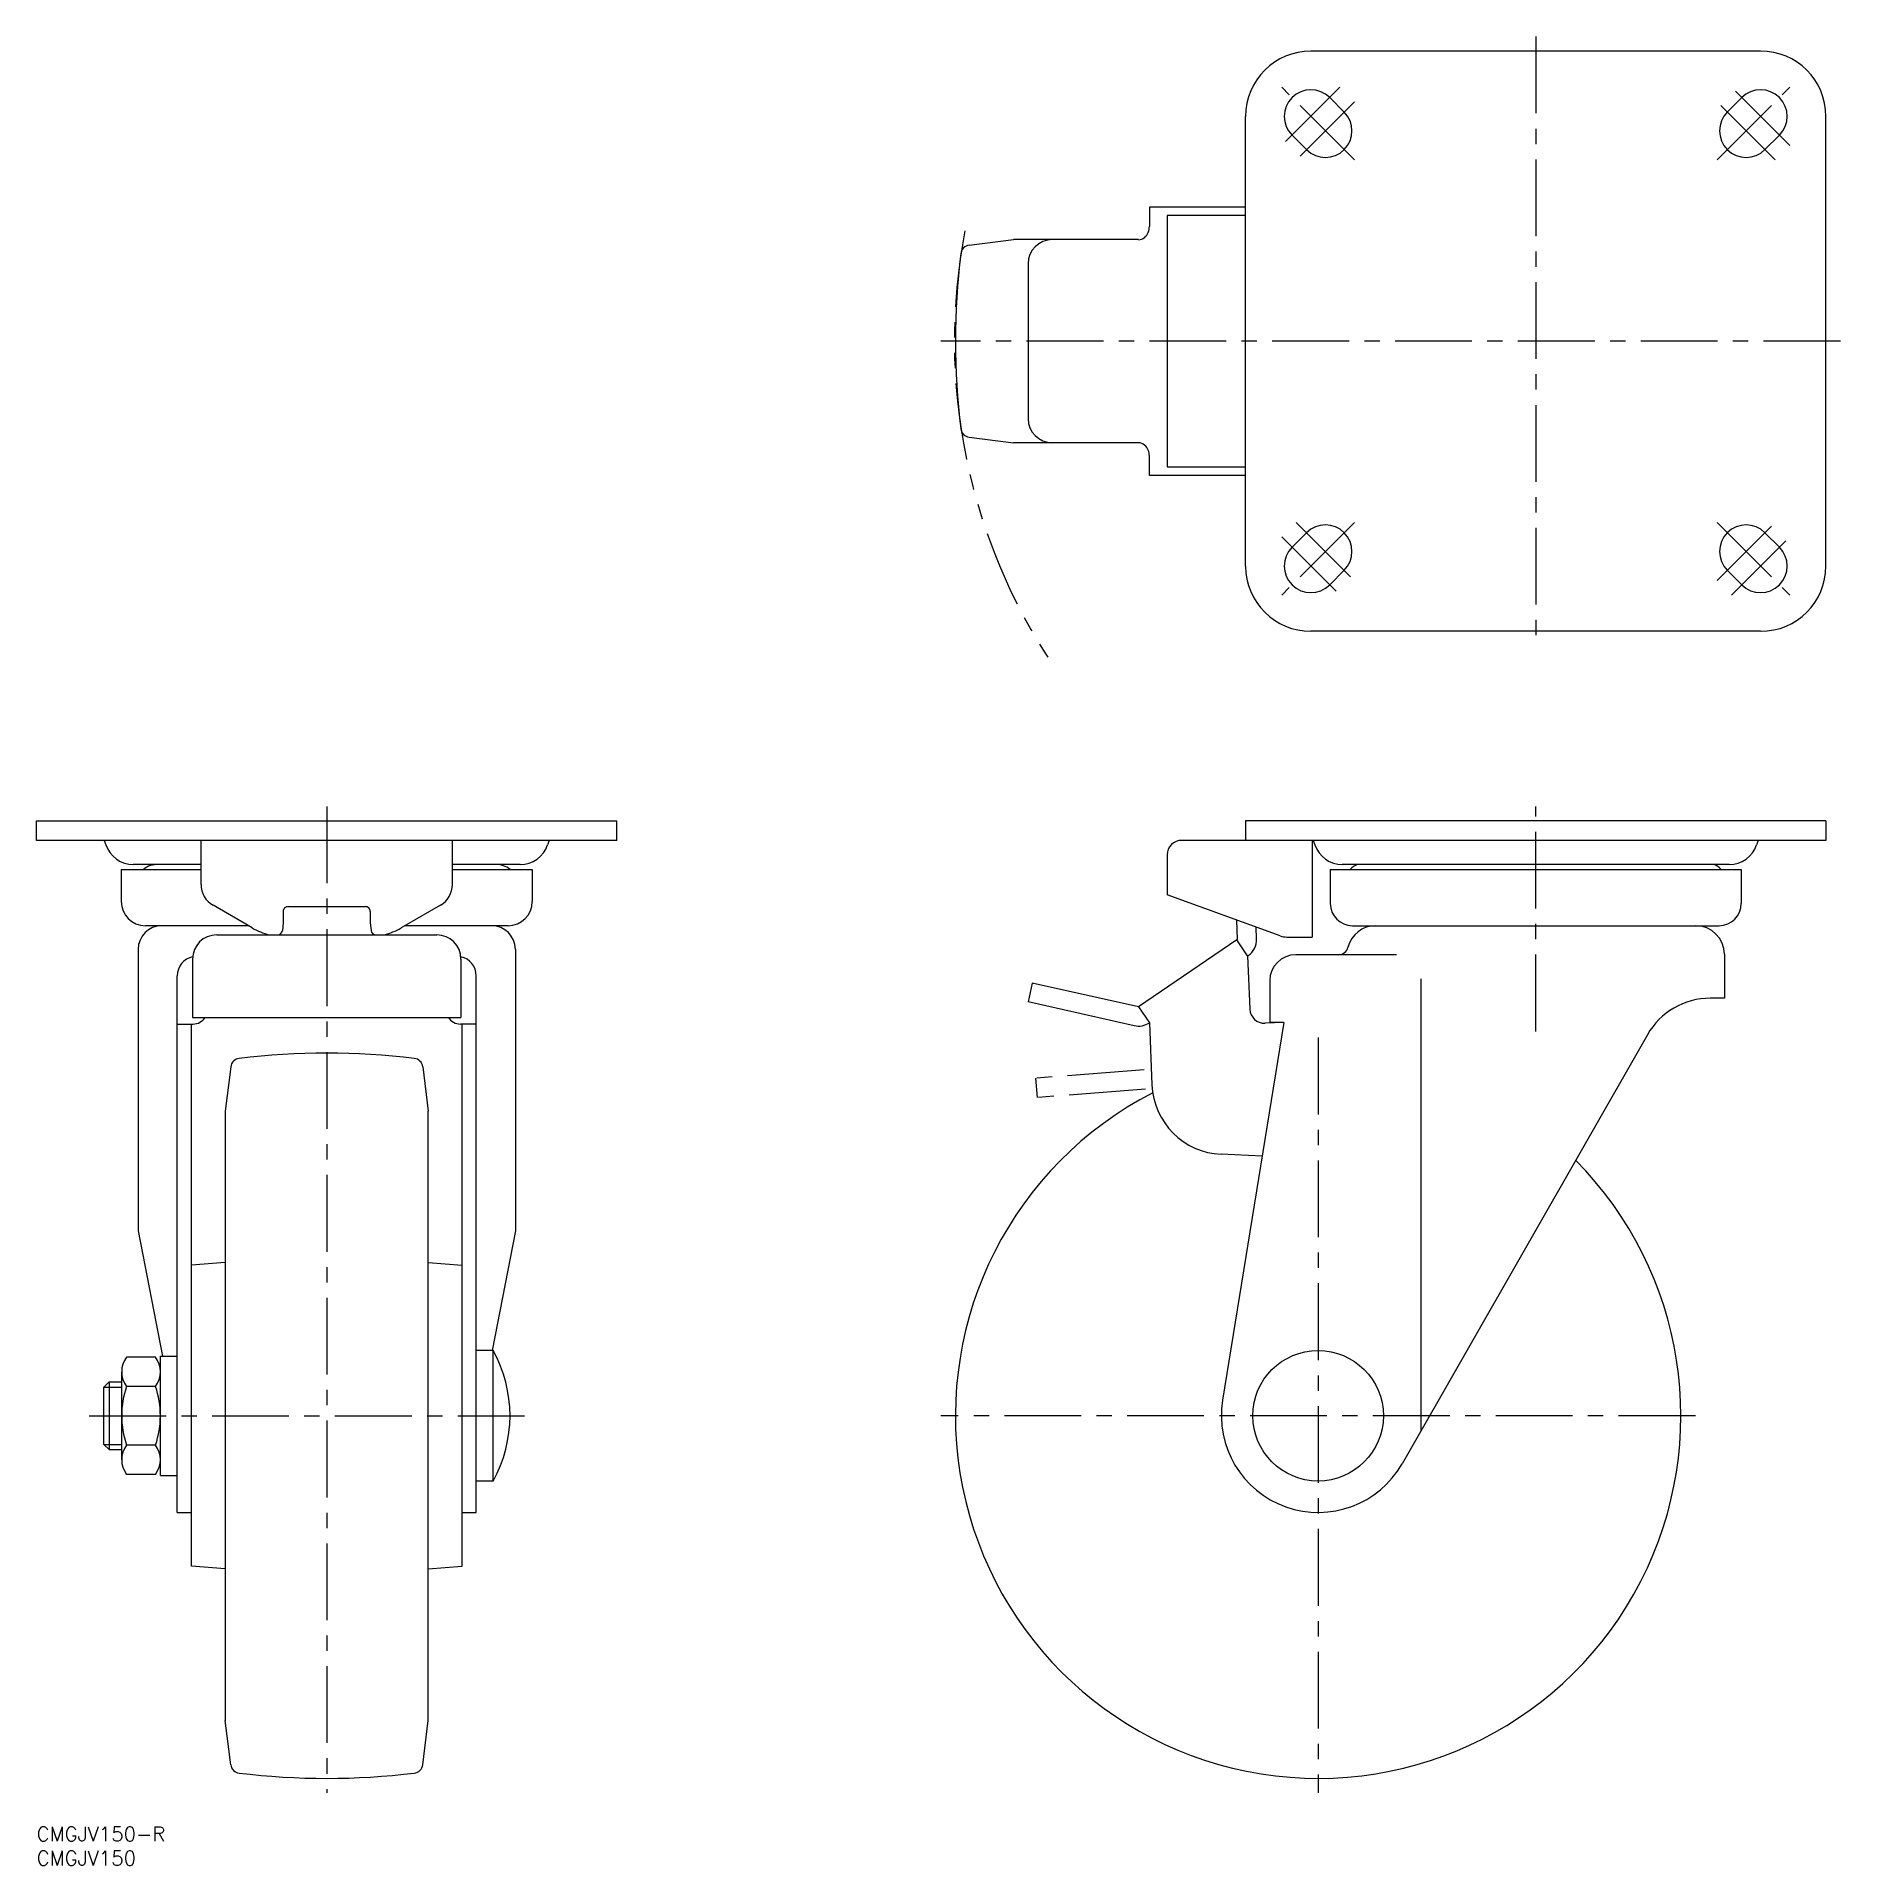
# Model space of a CAD drawing. Extents: x 0 to 373, y -8 to 370.
import ezdxf

# ---------------------------------------------------------------- set-up
doc = ezdxf.new("R2010")
doc.units = 0
doc.header["$LTSCALE"] = 0.5
doc.linetypes.add('CENTER', pattern=[50.8, 31.75, -6.35, 6.35, -6.35])
doc.linetypes.add('PHANTOM', pattern=[63.5, 31.75, -6.35, 6.35, -6.35, 6.35, -6.35])
for name, color, linetype in [('MSM_CENTER', 1, 'CENTER'), ('MSM_CONTINUOUS', 7, 'CONTINUOUS'), ('MSM_IMAGINARY', 6, 'PHANTOM'), ('MSM_NARROW', 5, 'CONTINUOUS'), ('MSM_PART_NUMBER', 7, 'CONTINUOUS')]:
    doc.layers.add(name, color=color, linetype=linetype)
doc.styles.get("Standard").update_dxf_attribs({"font": 'txt.shx', "height": 3, "bigfont": 'bigfont.shx'})

# ---------------------------------------------------------------- blocks, each defined once
blk = doc.blocks.new('*U4')
at = {"layer": 'MSM_PART_NUMBER'}
blk.add_text('CMGJV150-R', height=3, dxfattribs=at).set_placement((0, -3))
blk = doc.blocks.new('*U5')
at = {"layer": 'MSM_PART_NUMBER'}
blk.add_text('CMGJV150', height=3, dxfattribs=at).set_placement((0, -8))

msp = doc.modelspace()

# ---------------------------------------------------------------- linework, layer by layer
at = {"layer": 'MSM_CENTER'}
for p, q in [((310, 370.23), (310, 244.23)), ((269.51, 359.74), (257.49, 347.72)), ((272.51, 344.72), (257.49, 359.74)), ((347.49, 344.72), (362.51, 359.74)), ((362.51, 347.72), (350.49, 359.74)), ((272.51, 356.74), (260.49, 344.72)), ((359.51, 344.72), (347.49, 356.74)), ((373, 307.23), (187, 307.23)), ((272.51, 269.74), (257.49, 254.72)), ((260.49, 269.74), (272.51, 257.72)), ((347.49, 257.72), (359.51, 269.74)), ((347.49, 269.74), (362.51, 254.72)), ((257.49, 266.74), (269.51, 254.72)), ((350.49, 254.72), (362.51, 266.74)), ((60, 211), (60, 7)), ((310, 164.48), (310, 211)), ((265, 163.19), (265, 7)), ((10.9, 85), (100.9, 85)), ((343, 85), (187, 85))]:
    msp.add_line(p, q, dxfattribs=at)
at = {"layer": 'MSM_CONTINUOUS'}
for p, q in [((356.5, 367.23), (263.5, 367.23)), ((267.39, 357.62), (270.39, 354.62)), ((349.61, 354.62), (352.61, 357.62)), ((250, 260.73), (250, 353.73)), ((370, 260.73), (370, 353.73)), ((262.61, 346.84), (259.61, 349.84)), ((360.39, 349.84), (357.39, 346.84)), ((250, 334.98), (230.1, 334.98)), ((230.1, 334.98), (230.1, 330.98)), ((250, 333.23), (233.79, 333.23)), ((233.79, 333.23), (233.79, 281.23)), ((192.83, 327.08), (202, 328.23)), ((227.85, 328.23), (202, 328.23)), ((205.02, 323.23), (205.02, 291.23)), ((192.83, 287.37), (202, 286.23)), ((227.85, 286.23), (202, 286.23)), ((230.1, 279.48), (230.1, 283.48)), ((233.79, 281.23), (250, 281.23)), ((250, 279.48), (230.1, 279.48)), ((259.61, 264.62), (262.61, 267.62)), ((357.39, 267.62), (360.39, 264.62)), ((270.39, 259.84), (267.39, 256.84)), ((352.61, 256.84), (349.61, 259.84)), ((356.5, 247.23), (263.5, 247.23)), ((0, 204), (0, 208)), ((0, 208), (120, 208)), ((120, 204), (120, 208)), ((370, 208), (250, 208)), ((250, 208), (250, 204)), ((370, 208), (370, 204)), ((120, 204), (0, 204)), ((14, 204), (14.32, 203.05)), ((34, 194.89), (34, 204)), ((86, 194.89), (86, 204)), ((106, 204), (105.68, 203.05)), ((233.79, 201), (233.79, 192.74)), ((370, 204), (236.79, 204)), ((263.79, 204), (263.79, 184)), ((264, 204), (264.32, 203.05)), ((356, 204), (355.68, 203.05)), ((17.5, 198), (17.5, 191.35)), ((17.5, 198), (34, 198)), ((34, 199), (20, 199)), ((100, 199), (86, 199)), ((86, 198), (102.5, 198)), ((102.5, 198), (102.5, 191.35)), ((267.5, 198), (352.5, 198)), ((267.5, 198), (267.5, 190.95)), ((350, 199), (270, 199)), ((352.5, 198), (352.5, 190.95)), ((44.61, 185.88), (36.5, 190.56)), ((51, 189.3), (51, 186.96)), ((52, 190.3), (68, 190.3)), ((69, 189.3), (69, 186.95)), ((83.5, 190.56), (75.39, 185.88)), ((257.14, 184.24), (233.79, 192.74)), ((43.79, 186.35), (22.5, 186.35)), ((51, 186.96), (50.84, 185.35)), ((69, 186.95), (69.16, 185.35)), ((97.5, 186.35), (76.21, 186.35)), ((248.1, 187.53), (248.28, 183.46)), ((252.27, 183.63), (252.17, 186.05)), ((272.1, 186.35), (347.9, 186.35)), ((37.25, 184.45), (82.75, 184.45)), ((248.17, 183.39), (227.85, 169.58)), ((250.42, 180.08), (248.17, 183.39)), ((258.51, 184), (263.79, 184)), ((21, 181.45), (21, 123.23)), ((32.25, 179.45), (32.25, 167.39)), ((87.75, 179.45), (87.75, 167.39)), ((99, 181.45), (99, 123.23)), ((250.42, 180.08), (250.89, 169.05)), ((281.21, 180.35), (260.4, 180.35)), ((349, 180.45), (349, 171.35)), ((29.1, 65), (29.1, 176)), ((90.9, 65), (90.9, 176)), ((205.89, 174.47), (205.02, 170.57)), ((227.85, 169.58), (205.89, 174.47)), ((255, 174.95), (255, 166.35)), ((286.21, 175.35), (286.21, 81.8)), ((226.98, 165.67), (205.02, 170.57)), ((349, 171.35), (346.1, 171.35)), ((32.25, 167.39), (87.75, 167.39)), ((227.85, 169.58), (230.1, 166.27)), ((29.1, 166), (32.34, 166)), ((32, 53.88), (32, 166)), ((90.9, 166), (87.66, 166)), ((88, 53.88), (88, 166)), ((230.1, 166.27), (230.64, 153.42)), ((257.9, 166.35), (245.26, 88.19)), ((257.9, 166.35), (254.02, 166.18)), ((257.9, 166.35), (255, 166.35)), ((333.08, 163.79), (282.36, 75.07)), ((40.15, 157.17), (39, 148)), ((79.85, 157.17), (81, 148)), ((39, 148), (39, 22)), ((81, 22), (81, 148)), ((253.43, 138.7), (244.96, 139.08)), ((21, 123.23), (26.01, 97.35)), ((99, 123.23), (94.21, 98.5)), ((39, 116.66), (32, 116.12)), ((81, 116.66), (88, 116.12)), ((94.4, 98.5), (90.9, 98.5)), ((94.4, 71.5), (94.4, 98.5)), ((24.6, 97.12), (18.6, 97.12)), ((25.6, 97.35), (29.1, 97.35)), ((25.6, 72.65), (25.6, 97.35)), ((14.98, 92), (13.9, 90.92)), ((13.9, 79.08), (13.9, 90.92)), ((14.98, 92), (14.98, 78)), ((14.98, 92), (17.6, 92)), ((17.6, 75.91), (17.6, 94.09)), ((24.6, 91.06), (18.6, 91.06)), ((14.98, 78), (13.9, 79.08)), ((14.98, 78), (17.6, 78)), ((24.6, 78.94), (18.6, 78.94)), ((24.6, 72.88), (18.6, 72.88)), ((25.6, 72.65), (29.1, 72.65)), ((94.4, 71.5), (90.9, 71.5)), ((29.1, 65), (32, 65)), ((88, 65), (90.9, 65)), ((39, 53.34), (32, 53.88)), ((81, 53.34), (88, 53.88)), ((40.15, 12.83), (39, 22)), ((79.85, 12.83), (81, 22))]:
    msp.add_line(p, q, dxfattribs=at)
msp.add_circle((265, 85), 13.5, dxfattribs=at)
for centre, radius, start, end in [((263.5, 353.73), 13.5, 90, 180), ((356.5, 353.73), 13.5, 0, 90), ((263.5, 353.73), 5.5, 45, 225), ((356.5, 353.73), 5.5, 315, 135), ((266.5, 350.73), 5.5, 225, 45), ((353.5, 350.73), 5.5, 135, 315), ((227.13, 330.91), 2.97, 312.1718, 1.2581), ((340, 307.23), 150, 173.0651, 186.9349), ((193.08, 325.1), 2, 97.1253, 173.0651), ((210.02, 323.23), 5, 90, 180), ((227.83, 330.18), 1.96, 270.4357, 311.0911), ((193.08, 289.36), 2, 186.9349, 262.875), ((210.02, 291.23), 5, 180, 270), ((227.83, 284.27), 1.96, 48.9089, 89.5643), ((227.13, 283.54), 2.97, 358.7419, 47.8282), ((266.5, 263.73), 5.5, 315, 135), ((353.5, 263.73), 5.5, 45, 225), ((263.5, 260.73), 5.5, 135, 315), ((356.5, 260.73), 5.5, 225, 45), ((263.5, 260.73), 13.5, 180, 270), ((356.5, 260.73), 13.5, 270, 0), ((20, 205), 6, 198.9249, 270), ((100, 205), 6, 270, 341.0751), ((236.79, 201), 3, 89.9998, 180), ((270, 205), 6, 198.9249, 270), ((350, 205), 6, 270, 341.0751), ((25, 194.24), 4.76, 87.3853, 127.9), ((95, 194.24), 4.76, 52.198, 90), ((275, 194.63), 4.76, 113.342, 134.9047), ((345, 194.63), 4.76, 45.0953, 66.658), ((39, 194.89), 5, 179.9972, 240.0016), ((81, 194.89), 5, 299.9976, 0.0024), ((22.5, 191.35), 5, 180, 270), ((52, 189.3), 1, 90, 180.0175), ((68, 189.3), 1, 359.9869, 90), ((97.5, 191.35), 5, 270, 0), ((272.1, 190.95), 4.6, 180, 270), ((347.9, 190.95), 4.6, 270, 0), ((25.9, 181.45), 4.9, 90.0004, 179.9996), ((51.61, 198), 14, 239.9992, 255.4343), ((49.85, 185.45), 1, 269.9988, 354.2886), ((70.15, 185.45), 1, 185.7114, 269.9994), ((68.39, 198), 14, 284.5634, 299.9986), ((94.1, 181.45), 4.9, 0.0004, 89.9996), ((276.9, 180.45), 5.9, 90, 166.0836), ((343.1, 180.45), 5.9, 0, 90), ((37.25, 179.45), 5, 90, 180), ((82.75, 179.45), 5, 0, 90), ((248.28, 183.46), 4, 304.1962, 2.4367), ((258.51, 188), 4, 250, 270), ((269.23, 182.35), 2, 270, 346.0836), ((33.1, 176), 4, 101.9538, 179.9998), ((86.9, 176), 4, 0.0002, 78.0462), ((260.4, 174.95), 5.4, 90, 180), ((346.1, 156.35), 15, 90, 150.2467), ((32.34, 169), 3, 269.9999, 327.6393), ((87.66, 169), 3, 212.3607, 270.0001), ((253.89, 169.18), 3, 182.4367, 272.4367), ((227.85, 169.58), 4, 257.4367, 304.1962), ((42.13, 156.92), 2, 96.9349, 172.875), ((60, 10), 150, 83.0651, 96.9349), ((77.87, 156.92), 2, 7.1253, 83.0651), ((265, 85), 75, 117.1221, 44.7807), ((245.63, 154.06), 15, 182.4367, 267.4367), ((70.11, 85), 27.79, 330.9311, 29.0689), ((22.69, 94.09), 5.09, 143.4828, 216.5172), ((20.51, 94.09), 5.09, 323.4828, 36.5172), ((36.47, 85), 18.87, 161.266, 198.7342), ((6.73, 85), 18.87, 341.2658, 18.734), ((265, 85), 20, 170.8109, 330.2467), ((22.69, 75.91), 5.09, 143.4826, 216.5172), ((20.51, 75.91), 5.09, 323.4828, 36.5174), ((42.13, 13.08), 2, 187.125, 263.0651), ((77.87, 13.08), 2, 276.9349, 352.8747), ((60, 160), 150, 263.0651, 276.9349)]:
    msp.add_arc(centre, radius, start, end, dxfattribs=at)
at = {"layer": 'MSM_IMAGINARY'}
for p, q in [((229.01, 156.55), (206.58, 154.81)), ((206.58, 154.81), (206.89, 150.82)), ((229.32, 152.56), (206.89, 150.82))]:
    msp.add_line(p, q, dxfattribs=at)
msp.add_arc((310, 307.23), 120.22, 169.043, 213.9796, dxfattribs=at)
at = {"layer": 'MSM_NARROW'}
for p, q in [((13.9, 90.92), (17.6, 90.92)), ((13.9, 79.08), (17.6, 79.08))]:
    msp.add_line(p, q, dxfattribs=at)

# ---------------------------------------------------------------- block references
at = {"layer": 'MSM_CONTINUOUS'}
for name in ['*U4', '*U5']:
    msp.add_blockref(name, (0, 0), dxfattribs=at)

doc.saveas('drawing.dxf')
